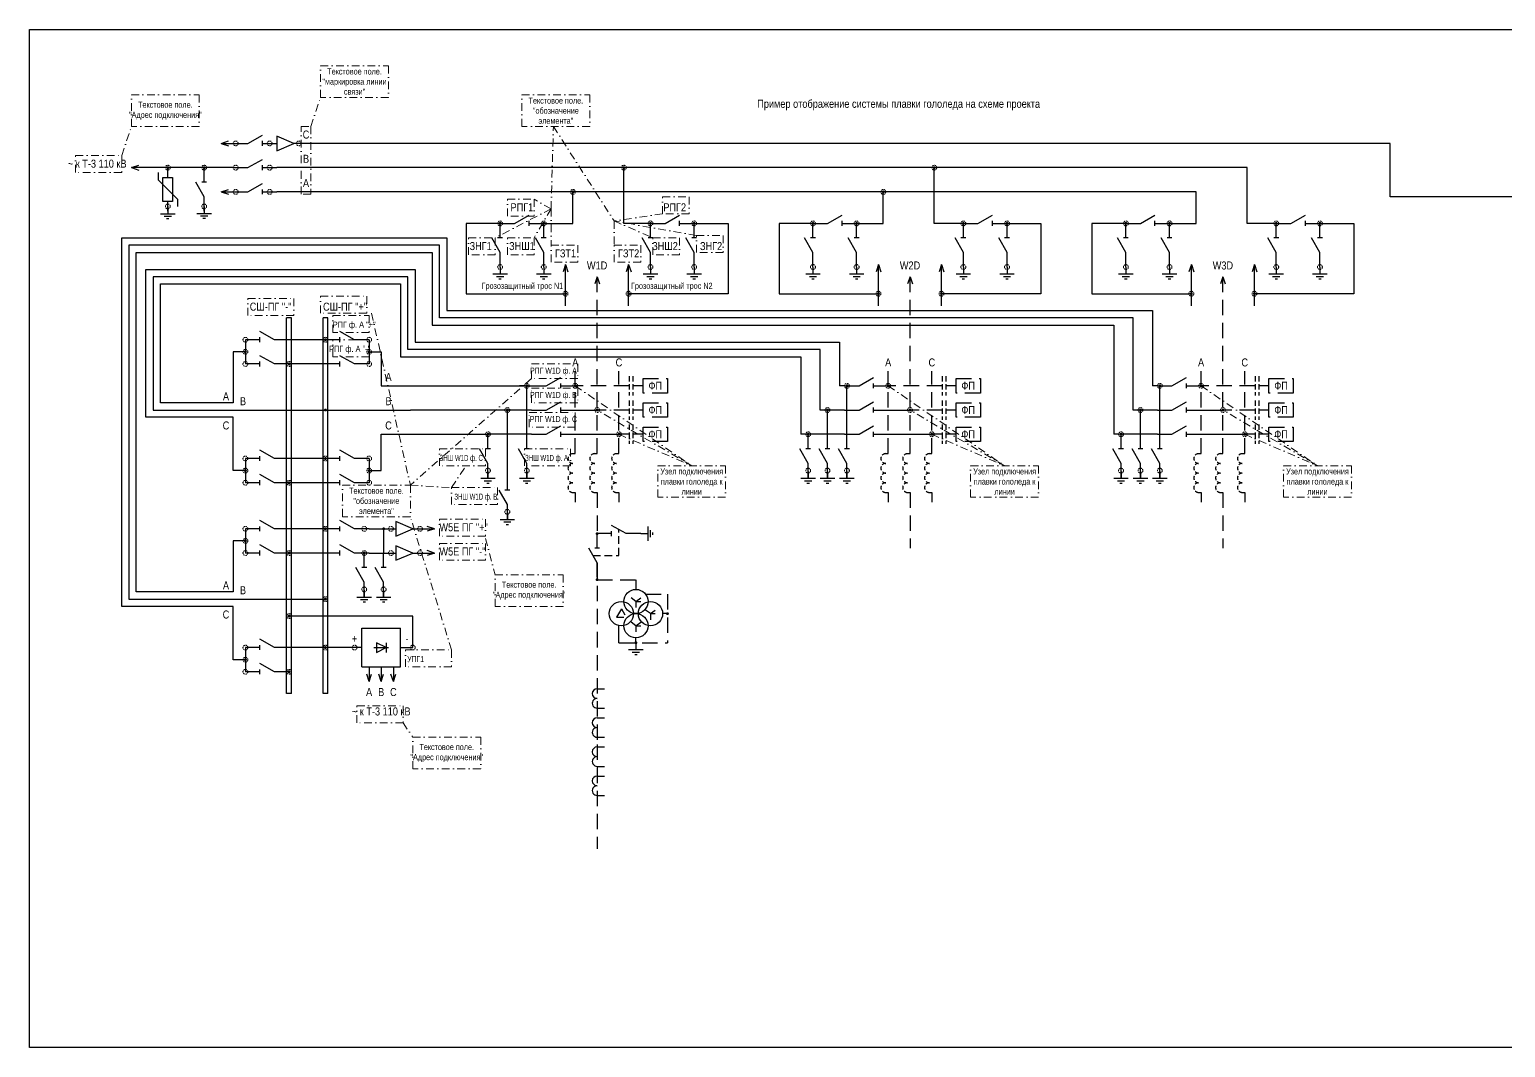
# Model space of a CAD drawing. Header units: millimetres. Extents: x 2565 to 10526, y 3800 to 9503.
# Drawn here: x 4075 to 4684, y 3800 to 4220 of the extents above; entities that cross this region are included whole.
import ezdxf
from ezdxf.enums import TextEntityAlignment as Align

# ---------------------------------------------------------------- set-up
doc = ezdxf.new("R2010")
doc.units = ezdxf.units.MM
doc.linetypes.add('штриховая2', pattern=[9.525, 6.35, -3.175])
doc.linetypes.add('штрихпунктирная2', pattern=[12.7, 6.35, -3.175, 0, -3.175])
for name, color, linetype, lineweight in [('Обводящая', 1, 'штрихпунктирная2', 13), ('Основная', 7, 'Continuous', 30), ('Толстая', 7, 'Continuous', 53), ('Штриховая', 7, 'штриховая2', 20)]:
    doc.layers.add(name, color=color, linetype=linetype, lineweight=lineweight)
doc.layers.add('Схема проекта', color=7, linetype='Continuous')
doc.styles.add('Narrow', font='ARIALN.TTF')
doc.styles.add('Вывод', font='tahoma.ttf', dxfattribs={"height": 2.5})
doc.styles.add('Компонент', font='ARIALN.TTF', dxfattribs={"height": 3.5})

# ---------------------------------------------------------------- blocks, each defined once
blk = doc.blocks.new('*U191')
at = {"color": 0}
blk.add_line((0, 0), (6, 3.43), dxfattribs=at)
blk = doc.blocks.new('*U35')
at = {"color": 0}
blk.add_line((0, -1), (0, 1), dxfattribs=at)
blk = doc.blocks.new('*U256')
at = {"color": 0}
for p, q in [((0, 3), (0, 9)), ((0, -9), (0, -3))]:
    blk.add_line(p, q, dxfattribs=at)
at = {"color": 0, "ltscale": 0.25, "rotation": 89.99999999999999}
for name, p in [('*U191', (0, -3)), ('*U35', (0, 3))]:
    blk.add_blockref(name, p, dxfattribs=at)
at = {"layer": 'Основная'}
for tag, height, style, p in [('В1', 2.5, 'Вывод', (2, 7)), ('ОУ', 3.5, 'Компонент', (-12, 0)), ('В2', 2.5, 'Вывод', (2, -7))]:
    blk.add_attdef(tag, text='', height=height, dxfattribs=dict(at, style=style)).set_placement(p, align=Align.MIDDLE_CENTER)
blk = doc.blocks.new('*U94')
at = {"color": 0}
for p, q in [((-9, 0), (-3, 0)), ((3, 0), (9, 0))]:
    blk.add_line(p, q, dxfattribs=at)
at = {"color": 0, "ltscale": 0.25}
for name, p in [('*U191', (-3, 0)), ('*U35', (3, 0))]:
    blk.add_blockref(name, p, dxfattribs=at)
at = {"layer": 'Основная'}
for tag, height, style, p in [('ОУ', 3.5, 'Компонент', (0, 12)), ('В2', 2.5, 'Вывод', (-7, -2)), ('В1', 2.5, 'Вывод', (7, -2))]:
    blk.add_attdef(tag, text='', height=height, dxfattribs=dict(at, style=style)).set_placement(p, align=Align.MIDDLE_CENTER)
blk = doc.blocks.new('*U26')
at = {"color": 0}
for p, q in [((3, 0), (-3, 0)), ((0, 3), (0, 0)), ((1.5, -1), (-1.5, -1)), ((0.5, -2), (-0.5, -2))]:
    blk.add_line(p, q, dxfattribs=at)
blk = doc.blocks.new('*U258')
at = {"color": 0}
for p, q in [((0, 0), (0, 155)), ((2, 155), (0, 155)), ((2, 0), (2, 155)), ((2, 0), (0, 0))]:
    blk.add_line(p, q, dxfattribs=at)
at = {"layer": 'Основная', "style": 'Компонент'}
blk.add_attdef('ОШ', text='', height=3.5, dxfattribs=at).set_placement((-4, 6), align=Align.MIDDLE_CENTER)
blk = doc.blocks.new('*U41')
at = {"color": 0}
for p, q in [((-3, 0), (-9, 0)), ((9, 0), (3, 0))]:
    blk.add_line(p, q, dxfattribs=at)
at = {"color": 0, "ltscale": 0.25, "xscale": -1}
for name, p in [('*U191', (3, 0)), ('*U35', (-3, 0))]:
    blk.add_blockref(name, p, dxfattribs=at)
at = {"layer": 'Основная'}
for tag, height, style, p in [('ОУ', 3.5, 'Компонент', (0, 12)), ('В1', 2.5, 'Вывод', (-7, -2)), ('В2', 2.5, 'Вывод', (7, -2))]:
    blk.add_attdef(tag, text='', height=height, dxfattribs=dict(at, style=style)).set_placement(p, align=Align.MIDDLE_CENTER)
blk = doc.blocks.new('*U259')
at = {"ltscale": 0.35}
for p, q in [((-2, 2), (-2, -2)), ((2, 0), (-2, 2)), ((-2, -2), (2, 0)), ((2, 2), (2, -2))]:
    blk.add_line(p, q, dxfattribs=at)
at = {"layer": 'Основная', "color": 0}
blk.add_line((-3, 0), (3, 0), dxfattribs=at)
at = {"layer": 'Основная'}
for tag, height, style, p in [('ОУ', 3.5, 'Компонент', (0, 8)), ('В2', 2.5, 'Вывод', (-6, -2)), ('В1', 2.5, 'Вывод', (6, -2))]:
    blk.add_attdef(tag, text='', height=height, dxfattribs=dict(at, style=style)).set_placement(p, align=Align.MIDDLE_CENTER)
blk = doc.blocks.new('*U260')
at = {"color": 0}
for p, q in [((0, 0), (16, 0)), ((0, -16), (0, 0)), ((16, -16), (16, 0)), ((0, -16), (16, -16))]:
    blk.add_line(p, q, dxfattribs=at)
at = {"layer": 'Основная', "style": 'Компонент'}
blk.add_attdef('ОУ', text='', height=3.5, dxfattribs=at).set_placement((15, -3), align=Align.MIDDLE_CENTER)
blk = doc.blocks.new('*U269')
at = {"color": 0}
for p, q in [((-3, 0), (3, 0)), ((0, 3), (0, 0)), ((-1.5, -1), (1.5, -1)), ((-0.5, -2), (0.5, -2))]:
    blk.add_line(p, q, dxfattribs=at)
blk = doc.blocks.new('*U33')
at = {"color": 0}
for p, q in [((0, 3), (0, 9)), ((0, -9), (0, -3))]:
    blk.add_line(p, q, dxfattribs=at)
at = {"color": 0, "ltscale": 0.25, "rotation": 89.99999999999999}
for name, p in [('*U191', (0, -3)), ('*U35', (0, 3))]:
    blk.add_blockref(name, p, dxfattribs=at)
at = {"layer": 'Основная'}
for tag, height, style, p in [('В1', 2.5, 'Вывод', (2, 7)), ('ОУ', 3.5, 'Компонент', (-12, 0)), ('В2', 2.5, 'Вывод', (2, -7))]:
    blk.add_attdef(tag, text='', height=height, dxfattribs=dict(at, style=style)).set_placement(p, align=Align.MIDDLE_CENTER)
blk = doc.blocks.new('*U25')
at = {"color": 0}
for p, q in [((-3, 0), (0, 0)), ((0, -3), (0, 3)), ((1, -1.5), (1, 1.5)), ((2, -0.5), (2, 0.5))]:
    blk.add_line(p, q, dxfattribs=at)
blk = doc.blocks.new('*U19')
at = {"color": 0, "ltscale": 0.35}
for q in [(-2, 1.5), (2, 1.5), (2, 0), (0, -2.5)]:
    blk.add_line((0, 0), q, dxfattribs=at)
blk.add_circle((0, 0), 5, dxfattribs=at)
at = {"ltscale": 0.35, "style": 'Компонент'}
blk.add_attdef('ОУ', text='', height=3.5, dxfattribs=at).set_placement((0, 8), align=Align.MIDDLE_CENTER)
blk = doc.blocks.new('*U20')
at = {"color": 0, "ltscale": 0.35}
for p, q in [((0, 2), (-2, -1.5)), ((0, 2), (1.5, -0.5)), ((-2, -1.5), (1, -1.5))]:
    blk.add_line(p, q, dxfattribs=at)
blk.add_circle((0, 0), 5, dxfattribs=at)
at = {"ltscale": 0.35, "style": 'Компонент'}
blk.add_attdef('ОУ', text='', height=3.5, dxfattribs=at).set_placement((-3, 10), align=Align.MIDDLE_CENTER)
blk = doc.blocks.new('*U21')
at = {"color": 0, "ltscale": 0.35}
for q in [(-2, 1.5), (2, 1.5), (2, 0), (0, -2.5)]:
    blk.add_line((0, 0), q, dxfattribs=at)
blk.add_circle((0, 0), 5, dxfattribs=at)
at = {"ltscale": 0.35, "style": 'Компонент'}
blk.add_attdef('ОУ', text='', height=3.5, dxfattribs=at).set_placement((-9, 8), align=Align.MIDDLE_CENTER)

msp = doc.modelspace()

# ---------------------------------------------------------------- linework, layer by layer
at = {"color": 0, "ltscale": 0.25}
for p, q in [((4309, 3948), (4312, 3948)), ((4309, 3940), (4312, 3940)), ((4309, 3936), (4312, 3936)), ((4309, 3928), (4312, 3928)), ((4309, 3924), (4312, 3924)), ((4309, 3916), (4312, 3916)), ((4309, 3912), (4312, 3912)), ((4309, 3904), (4312, 3904))]:
    msp.add_line(p, q, dxfattribs=at)
for centre, major_axis, start_param, end_param in [((4309, 3942), (-2, 0), 4.712389, 7.853982), ((4309, 3946), (0, -2), 3.141593, 6.283185), ((4309, 3930), (-2, 0), 4.712389, 7.853982), ((4309, 3934), (0, -2), 3.141593, 6.283185), ((4309, 3918), (-2, 0), 4.712389, 7.853982), ((4309, 3922), (0, -2), 3.141593, 6.283185), ((4309, 3906), (-2, 0), 4.712389, 7.853982), ((4309, 3910), (0, -2), 3.141593, 6.283185)]:
    msp.add_ellipse(centre, major_axis=major_axis, ratio=1, start_param=start_param, end_param=end_param, dxfattribs=at)
at = {"layer": 'Обводящая', "ltscale": 0.5}
for points in [[(4195, 4205), (4223, 4205), (4223, 4192), (4195, 4192), (4195, 4205)], [(4117, 4193), (4145, 4193), (4145, 4180), (4117, 4180), (4117, 4193)], [(4278, 4193), (4306, 4193), (4306, 4180), (4278, 4180), (4278, 4193)], [(4191, 4180), (4195, 4192), (4195, 4192)], [(4113, 4168), (4117, 4180), (4117, 4180)], [(4187, 4180), (4191, 4180), (4191, 4152), (4187, 4152), (4187, 4180)], [(4290, 4146), (4291, 4180), (4316, 4141)], [(4094, 4168), (4113, 4168), (4113, 4161), (4094, 4161), (4094, 4168)], [(4272, 4150), (4283, 4150), (4283, 4143), (4272, 4143), (4272, 4150)], [(4290, 4146), (4283, 4150)], [(4336, 4151), (4347, 4151), (4347, 4144), (4336, 4144), (4336, 4151)], [(4290, 4146), (4267, 4134)], [(4290, 4146), (4283, 4134)], [(4290, 4146), (4290, 4131)], [(4336, 4144), (4316, 4141)], [(4316, 4141), (4316, 4131)], [(4316, 4141), (4332, 4134)], [(4350, 4135), (4316, 4141)], [(4256, 4134), (4267, 4134), (4267, 4127), (4256, 4127), (4256, 4134)], [(4272, 4134), (4283, 4134), (4283, 4127), (4272, 4127), (4272, 4134)], [(4332, 4134), (4343, 4134), (4343, 4127), (4332, 4127), (4332, 4134)], [(4350, 4135), (4361, 4135), (4361, 4128), (4350, 4128), (4350, 4135)], [(4290, 4131), (4301, 4131), (4301, 4124), (4290, 4124), (4290, 4131)], [(4316, 4131), (4327, 4131), (4327, 4124), (4316, 4124), (4316, 4131)], [(4165, 4109), (4184, 4109), (4184, 4102), (4165, 4102), (4165, 4109)], [(4195, 4110), (4214, 4110), (4214, 4103), (4195, 4103), (4195, 4110)], [(4200, 4102), (4215, 4102), (4215, 4095), (4200, 4095), (4200, 4102)], [(4216, 4103), (4232, 4032), (4249, 4031), (4255, 4040)], [(4200, 4092), (4215, 4092), (4215, 4085), (4200, 4085), (4200, 4092)], [(4282, 4082), (4301, 4082), (4301, 4076), (4282, 4076), (4282, 4082)], [(4282, 4076), (4232, 4032), (4232, 4032)], [(4282, 4072), (4301, 4072), (4301, 4066), (4282, 4066), (4282, 4072)], [(4300, 4073), (4348, 4040)], [(4429, 4073), (4477, 4040)], [(4558, 4073), (4606, 4040)], [(4281, 4062), (4300, 4062), (4300, 4056), (4281, 4056), (4281, 4062)], [(4318, 4053), (4348, 4040), (4309, 4063)], [(4447, 4053), (4477, 4040), (4438, 4063)], [(4576, 4053), (4606, 4040), (4567, 4063)], [(4244, 4047), (4263, 4047), (4263, 4040), (4244, 4040), (4244, 4047)], [(4279, 4047), (4298, 4047), (4298, 4040), (4279, 4040), (4279, 4047)], [(4334, 4040), (4362, 4040), (4362, 4027), (4334, 4027), (4334, 4040)], [(4463, 4040), (4491, 4040), (4491, 4027), (4463, 4027), (4463, 4040)], [(4592, 4040), (4620, 4040), (4620, 4027), (4592, 4027), (4592, 4040)], [(4204, 4032), (4232, 4032), (4232, 4019), (4204, 4019), (4204, 4032)], [(4249, 4031), (4268, 4031), (4268, 4024), (4249, 4024), (4249, 4031)], [(4249, 3964), (4232, 4019), (4232, 4019)], [(4244, 4018), (4263, 4018), (4263, 4011), (4244, 4011), (4244, 4018)], [(4244, 4008), (4263, 4008), (4263, 4001), (4244, 4001), (4244, 4008)], [(4263, 4010), (4267, 3995), (4267, 3995)], [(4267, 3995), (4295, 3995), (4295, 3982), (4267, 3982), (4267, 3995)], [(4230, 3964), (4249, 3964), (4249, 3957), (4230, 3957), (4230, 3964)], [(4210, 3941), (4229, 3941), (4229, 3934), (4210, 3934), (4210, 3941)], [(4229, 3934), (4233, 3928), (4233, 3928)], [(4233, 3928), (4261, 3928), (4261, 3915), (4233, 3915), (4233, 3928)]]:
    msp.add_lwpolyline(points, dxfattribs=at)
at = {"layer": 'Основная', "color": 0}
for p, q in [((4132, 4159), (4132, 4163)), ((4132, 4145), (4132, 4149))]:
    msp.add_line(p, q, dxfattribs=at)
at = {"layer": 'Основная', "ltscale": 0.35}
msp.add_line((4128, 4161), (4128, 4158), dxfattribs=at)
at = {"layer": 'Основная', "color": 0, "ltscale": 0.35}
for q in [(4128, 4158), (4136, 4147)]:
    msp.add_line((4136, 4150), q, dxfattribs=at)
at = {"layer": 'Основная', "color": 4}
msp.add_lwpolyline([(4075, 4220), (5377, 4220), (5377, 3800), (4075, 3800), (4075, 4220)], dxfattribs=at)
at = {"layer": 'Основная'}
for points in [[(4184, 4173), (4177, 4176), (4177, 4170), (4184, 4173)], [(4154, 4173), (4157, 4174)], [(4154, 4173), (4157, 4172)], [(4154, 4173), (4159, 4173)], [(4693, 4151), (4636, 4151), (4636, 4173), (4184, 4173)], [(4117, 4163), (4120, 4164)], [(4159, 4163), (4117, 4163)], [(4117, 4163), (4120, 4162)], [(4577, 4163), (4177, 4163)], [(4331, 4140), (4320, 4140), (4320, 4163)], [(4460, 4140), (4448, 4140), (4448, 4163)], [(4589, 4140), (4577, 4140), (4577, 4163)], [(4154, 4153), (4157, 4154)], [(4154, 4153), (4157, 4152)], [(4154, 4153), (4159, 4153)], [(4556, 4153), (4177, 4153)], [(4287, 4140), (4299, 4140), (4299, 4153)], [(4416, 4140), (4427, 4140), (4427, 4153)], [(4545, 4140), (4556, 4140), (4556, 4153)], [(4269, 4140), (4255, 4140), (4255, 4111), (4296, 4111)], [(4349, 4140), (4363, 4140), (4363, 4111), (4322, 4111)], [(4398, 4140), (4384, 4140), (4384, 4111), (4425, 4111)], [(4478, 4140), (4492, 4140), (4492, 4111), (4451, 4111)], [(4527, 4140), (4513, 4140), (4513, 4111), (4554, 4111)], [(4607, 4140), (4621, 4140), (4621, 4111), (4580, 4111)], [(4164, 3960), (4159, 3960), (4159, 3982), (4154, 3982), (4113, 3982), (4113, 4134), (4247, 4134), (4247, 4104), (4538, 4104), (4538, 4073)], [(4540, 4063), (4530, 4063), (4530, 4101), (4244, 4101), (4244, 4131), (4116, 4131), (4116, 3985), (4147, 3985)], [(4164, 4009), (4159, 4009), (4159, 3988), (4154, 3988), (4119, 3988), (4119, 4128), (4241, 4128), (4241, 4098), (4522, 4098), (4522, 4053)], [(4164, 4038), (4159, 4038), (4159, 4060), (4123, 4060), (4123, 4121), (4234, 4121), (4234, 4091), (4409, 4091), (4409, 4073)], [(4296, 4123), (4295, 4120)], [(4296, 4123), (4297, 4120)], [(4322, 4123), (4321, 4120)], [(4322, 4123), (4323, 4120)], [(4425, 4123), (4424, 4120)], [(4425, 4123), (4426, 4120)], [(4451, 4123), (4450, 4120)], [(4451, 4123), (4452, 4120)], [(4554, 4123), (4553, 4120)], [(4554, 4123), (4555, 4120)], [(4580, 4123), (4579, 4120)], [(4580, 4123), (4581, 4120)], [(4411, 4063), (4401, 4063), (4401, 4088), (4231, 4088), (4231, 4118), (4126, 4118), (4126, 4063), (4147, 4063)], [(4164, 4087), (4159, 4087), (4159, 4066), (4129, 4066), (4129, 4115), (4228, 4115), (4228, 4085), (4393, 4085), (4393, 4053)], [(4164, 4092), (4164, 4082)], [(4197, 4092), (4182, 4092)], [(4215, 4092), (4215, 4082)], [(4215, 4087), (4220, 4087), (4220, 4073), (4282, 4073)], [(4197, 4082), (4182, 4082)], [(4279, 4073), (4277, 4073)], [(4280, 4053), (4280, 4073)], [(4411, 4073), (4409, 4073)], [(4412, 4053), (4412, 4073)], [(4540, 4073), (4538, 4073)], [(4541, 4053), (4541, 4073)], [(4147, 4063), (4197, 4063)], [(4197, 4063), (4232, 4063)], [(4282, 4063), (4232, 4063)], [(4272, 4036), (4272, 4063)], [(4300, 4063), (4309, 4063)], [(4404, 4053), (4404, 4063)], [(4429, 4063), (4438, 4063)], [(4533, 4053), (4533, 4063)], [(4558, 4063), (4567, 4063)], [(4215, 4038), (4220, 4038), (4220, 4053), (4264, 4053)], [(4282, 4053), (4264, 4053)], [(4300, 4053), (4318, 4053)], [(4411, 4053), (4393, 4053)], [(4429, 4053), (4447, 4053)], [(4540, 4053), (4522, 4053)], [(4558, 4053), (4576, 4053)], [(4164, 4043), (4164, 4033)], [(4197, 4043), (4182, 4043)], [(4215, 4043), (4215, 4033)], [(4197, 4033), (4182, 4033)], [(4233, 4014), (4226, 4017), (4226, 4011), (4233, 4014)], [(4164, 4014), (4164, 4004)], [(4197, 4014), (4182, 4014)], [(4215, 4014), (4226, 4014)], [(4221, 4014), (4221, 4004)], [(4233, 4014), (4242, 4014)], [(4242, 4014), (4239, 4015)], [(4242, 4014), (4239, 4013)], [(4197, 4004), (4182, 4004)], [(4215, 4004), (4226, 4004)], [(4233, 4004), (4226, 4007), (4226, 4001), (4233, 4004)], [(4233, 4004), (4242, 4004)], [(4242, 4004), (4239, 4005)], [(4242, 4004), (4239, 4003)], [(4147, 3985), (4197, 3985)], [(4233, 3965), (4233, 3978), (4182, 3978)], [(4164, 3965), (4164, 3955)], [(4197, 3965), (4182, 3965)], [(4212, 3965), (4197, 3965)], [(4228, 3965), (4233, 3965)], [(4215, 3957), (4215, 3951)], [(4220, 3957), (4220, 3951)], [(4225, 3957), (4225, 3951)], [(4215, 3951), (4214, 3954)], [(4215, 3951), (4216, 3954)], [(4220, 3951), (4219, 3954)], [(4220, 3951), (4221, 3954)], [(4225, 3951), (4224, 3954)], [(4225, 3951), (4226, 3954)]]:
    msp.add_lwpolyline(points, dxfattribs=at)
at = {"layer": 'Основная', "ltscale": 0.25, "const_width": 0.6}
for points in [[(4131.7, 4163, 1), (4132.3, 4163, 1)], [(4146.7, 4163, 1), (4147.3, 4163, 1)], [(4319.7, 4163, 1), (4320.3, 4163, 1)], [(4447.7, 4163, 1), (4448.3, 4163, 1)], [(4298.7, 4153, 1), (4299.3, 4153, 1)], [(4426.7, 4153, 1), (4427.3, 4153, 1)], [(4268.7, 4140, 1), (4269.3, 4140, 1)], [(4286.7, 4140, 1), (4287.3, 4140, 1)], [(4330.7, 4140, 1), (4331.3, 4140, 1)], [(4348.7, 4140, 1), (4349.3, 4140, 1)], [(4397.7, 4140, 1), (4398.3, 4140, 1)], [(4415.7, 4140, 1), (4416.3, 4140, 1)], [(4459.7, 4140, 1), (4460.3, 4140, 1)], [(4477.7, 4140, 1), (4478.3, 4140, 1)], [(4526.7, 4140, 1), (4527.3, 4140, 1)], [(4544.7, 4140, 1), (4545.3, 4140, 1)], [(4588.7, 4140, 1), (4589.3, 4140, 1)], [(4606.7, 4140, 1), (4607.3, 4140, 1)], [(4295.7, 4111, 1), (4296.3, 4111, 1)], [(4321.7, 4111, 1), (4322.3, 4111, 1)], [(4424.7, 4111, 1), (4425.3, 4111, 1)], [(4450.7, 4111, 1), (4451.3, 4111, 1)], [(4553.7, 4111, 1), (4554.3, 4111, 1)], [(4579.7, 4111, 1), (4580.3, 4111, 1)], [(4196.7, 4092, 1), (4197.3, 4092, 1)], [(4163.7, 4087, 1), (4164.3, 4087, 1)], [(4214.7, 4087, 1), (4215.3, 4087, 1)], [(4181.7, 4082, 1), (4182.3, 4082, 1)], [(4279.7, 4073, 1), (4280.3, 4073, 1)], [(4411.7, 4073, 1), (4412.3, 4073, 1)], [(4540.7, 4073, 1), (4541.3, 4073, 1)], [(4196.7, 4063, 1), (4197.3, 4063, 1)], [(4271.7, 4063, 1), (4272.3, 4063, 1)], [(4403.7, 4063, 1), (4404.3, 4063, 1)], [(4532.7, 4063, 1), (4533.3, 4063, 1)], [(4263.7, 4053, 1), (4264.3, 4053, 1)], [(4395.7, 4053, 1), (4396.3, 4053, 1)], [(4524.7, 4053, 1), (4525.3, 4053, 1)], [(4196.7, 4043, 1), (4197.3, 4043, 1)], [(4163.7, 4038, 1), (4164.3, 4038, 1)], [(4214.7, 4038, 1), (4215.3, 4038, 1)], [(4181.7, 4033, 1), (4182.3, 4033, 1)], [(4196.7, 4014, 1), (4197.3, 4014, 1)], [(4220.7, 4014, 1), (4221.3, 4014, 1)], [(4163.7, 4009, 1), (4164.3, 4009, 1)], [(4181.7, 4004, 1), (4182.3, 4004, 1)], [(4212.7, 4004, 1), (4213.3, 4004, 1)], [(4196.7, 3985, 1), (4197.3, 3985, 1)], [(4181.7, 3978, 1), (4182.3, 3978, 1)], [(4196.7, 3965, 1), (4197.3, 3965, 1)], [(4163.7, 3960, 1), (4164.3, 3960, 1)], [(4181.7, 3955, 1), (4182.3, 3955, 1)]]:
    msp.add_lwpolyline(points, format="xyb", close=True, dxfattribs=at)
at = {"layer": 'Основная', "color": 0, "ltscale": 0.35}
msp.add_lwpolyline([(4130, 4149), (4130, 4159), (4134, 4159), (4134, 4149)], close=True, dxfattribs=at)
at = {"layer": 'Основная', "ltscale": 0.6}
for points in [[(4296, 4106), (4296, 4123)], [(4322, 4106), (4322, 4123)], [(4425, 4106), (4425, 4123)], [(4451, 4106), (4451, 4123)], [(4554, 4106), (4554, 4123)], [(4580, 4106), (4580, 4123)]]:
    msp.add_lwpolyline(points, dxfattribs=at)
at = {"layer": 'Схема проекта', "linetype": 'штриховая2', "ltscale": 0.35}
for p, q in [((4322.25, 4077), (4322.25, 4069)), ((4323.75, 4077), (4323.75, 4069)), ((4451.25, 4077), (4451.25, 4069)), ((4452.75, 4077), (4452.75, 4069)), ((4580.25, 4077), (4580.25, 4069)), ((4581.75, 4077), (4581.75, 4069)), ((4322.25, 4067), (4322.25, 4059)), ((4323.75, 4067), (4323.75, 4059)), ((4451.25, 4067), (4451.25, 4059)), ((4452.75, 4067), (4452.75, 4059)), ((4580.25, 4067), (4580.25, 4059)), ((4581.75, 4067), (4581.75, 4059)), ((4322.25, 4057), (4322.25, 4049)), ((4323.75, 4057), (4323.75, 4049)), ((4451.25, 4057), (4451.25, 4049)), ((4452.75, 4057), (4452.75, 4049)), ((4580.25, 4057), (4580.25, 4049)), ((4581.75, 4057), (4581.75, 4049))]:
    msp.add_line(p, q, dxfattribs=at)
at = {"layer": 'Схема проекта', "linetype": 'штриховая2', "ltscale": 0.25}
for p, q in [((4299, 4045), (4300, 4045)), ((4308, 4045), (4309, 4045)), ((4317, 4045), (4318, 4045)), ((4428, 4045), (4429, 4045)), ((4437, 4045), (4438, 4045)), ((4446, 4045), (4447, 4045)), ((4557, 4045), (4558, 4045)), ((4566, 4045), (4567, 4045)), ((4575, 4045), (4576, 4045)), ((4299, 4029), (4300, 4029)), ((4308, 4029), (4309, 4029)), ((4317, 4029), (4318, 4029)), ((4428, 4029), (4429, 4029)), ((4437, 4029), (4438, 4029)), ((4446, 4029), (4447, 4029)), ((4557, 4029), (4558, 4029)), ((4566, 4029), (4567, 4029)), ((4575, 4029), (4576, 4029))]:
    msp.add_line(p, q, dxfattribs=at)
at = {"layer": 'Схема проекта', "linetype": 'штриховая2'}
for points in [[(4309, 4118), (4308, 4115)], [(4309, 4045), (4309, 4118)], [(4309, 4118), (4310, 4115)], [(4438, 4118), (4437, 4115)], [(4438, 4045), (4438, 4118)], [(4438, 4118), (4439, 4115)], [(4567, 4118), (4566, 4115)], [(4567, 4045), (4567, 4118)], [(4567, 4118), (4568, 4115)], [(4300, 4045), (4300, 4079)], [(4318, 4045), (4318, 4079)], [(4429, 4045), (4429, 4079)], [(4447, 4045), (4447, 4079)], [(4558, 4045), (4558, 4079)], [(4576, 4045), (4576, 4079)], [(4322.25, 4073), (4300, 4073)], [(4328, 4073), (4323.75, 4073)], [(4451.25, 4073), (4429, 4073)], [(4457, 4073), (4452.75, 4073)], [(4580.25, 4073), (4558, 4073)], [(4586, 4073), (4581.75, 4073)], [(4322.25, 4063), (4309, 4063)], [(4328, 4063), (4323.75, 4063)], [(4451.25, 4063), (4438, 4063)], [(4457, 4063), (4452.75, 4063)], [(4580.25, 4063), (4567, 4063)], [(4586, 4063), (4581.75, 4063)], [(4322.25, 4053), (4318, 4053)], [(4328, 4053), (4323.75, 4053)], [(4451.25, 4053), (4447, 4053)], [(4457, 4053), (4452.75, 4053)], [(4580.25, 4053), (4576, 4053)], [(4586, 4053), (4581.75, 4053)], [(4300, 4029), (4300, 4025)], [(4309, 4029), (4309, 4012)], [(4318, 4029), (4318, 4025)], [(4429, 4029), (4429, 4025)], [(4438, 4029), (4438, 4006)], [(4447, 4029), (4447, 4025)], [(4558, 4029), (4558, 4025)], [(4567, 4029), (4567, 4006)], [(4576, 4029), (4576, 4025)], [(4309, 4000), (4309, 3925)], [(4309, 3993), (4325, 3993), (4325, 3989)], [(4329, 3987), (4338, 3987)], [(4338, 3987), (4338, 3967)], [(4338, 3979), (4336, 3979)], [(4325, 3967), (4325, 3969)], [(4318, 3967), (4338, 3967)], [(4309, 3925), (4309, 3882)]]:
    msp.add_lwpolyline(points, dxfattribs=at)
at = {"layer": 'Схема проекта', "linetype": 'штриховая2', "ltscale": 0.25, "const_width": 0.6}
for points in [[(4299.7, 4073, 1), (4300.3, 4073, 1)], [(4428.7, 4073, 1), (4429.3, 4073, 1)], [(4557.7, 4073, 1), (4558.3, 4073, 1)], [(4308.7, 4063, 1), (4309.3, 4063, 1)], [(4437.7, 4063, 1), (4438.3, 4063, 1)], [(4566.7, 4063, 1), (4567.3, 4063, 1)], [(4317.7, 4053, 1), (4318.3, 4053, 1)], [(4446.7, 4053, 1), (4447.3, 4053, 1)], [(4575.7, 4053, 1), (4576.3, 4053, 1)], [(4308.7, 4012, 1), (4309.3, 4012, 1)], [(4308.7, 3993, 1), (4309.3, 3993, 1)], [(4337.7, 3979, 1), (4338.3, 3979, 1)], [(4324.7, 3967, 1), (4325.3, 3967, 1)]]:
    msp.add_lwpolyline(points, format="xyb", close=True, dxfattribs=at)
at = {"layer": 'Схема проекта', "linetype": 'штриховая2'}
for points in [[(4328, 4076), (4338, 4076), (4338, 4070), (4328, 4070)], [(4457, 4076), (4467, 4076), (4467, 4070), (4457, 4070)], [(4586, 4076), (4596, 4076), (4596, 4070), (4586, 4070)], [(4328, 4066), (4338, 4066), (4338, 4060), (4328, 4060)], [(4457, 4066), (4467, 4066), (4467, 4060), (4457, 4060)], [(4586, 4066), (4596, 4066), (4596, 4060), (4586, 4060)], [(4328, 4056), (4338, 4056), (4338, 4050), (4328, 4050)], [(4457, 4056), (4467, 4056), (4467, 4050), (4457, 4050)], [(4586, 4056), (4596, 4056), (4596, 4050), (4586, 4050)]]:
    msp.add_lwpolyline(points, close=True, dxfattribs=at)
at = {"layer": 'Схема проекта', "linetype": 'штриховая2', "ltscale": 0.5}
msp.add_lwpolyline([(4307.29, 4003), (4318, 4003), (4318, 4013.71)], dxfattribs=at)
at = {"layer": 'Схема проекта', "linetype": 'штриховая2', "ltscale": 100}
msp.add_lwpolyline([(4318, 3967), (4318, 3974)], dxfattribs=at)
at = {"layer": 'Схема проекта', "linetype": 'штриховая2', "ltscale": 0.25}
for centre, major_axis, start_param, end_param in [((4299, 4043), (0, -2), 3.141593, 6.283185), ((4299, 4039), (0, -2), 3.141593, 6.283185), ((4308, 4043), (0, -2), 3.141593, 6.283185), ((4308, 4039), (0, -2), 3.141593, 6.283185), ((4317, 4043), (0, -2), 3.141593, 6.283185), ((4317, 4039), (0, -2), 3.141593, 6.283185), ((4428, 4043), (0, -2), 3.141593, 6.283185), ((4428, 4039), (0, -2), 3.141593, 6.283185), ((4437, 4043), (0, -2), 3.141593, 6.283185), ((4437, 4039), (0, -2), 3.141593, 6.283185), ((4446, 4043), (0, -2), 3.141593, 6.283185), ((4446, 4039), (0, -2), 3.141593, 6.283185), ((4557, 4043), (0, -2), 3.141593, 6.283185), ((4557, 4039), (0, -2), 3.141593, 6.283185), ((4566, 4043), (0, -2), 3.141593, 6.283185), ((4566, 4039), (0, -2), 3.141593, 6.283185), ((4575, 4043), (0, -2), 3.141593, 6.283185), ((4575, 4039), (0, -2), 3.141593, 6.283185), ((4299, 4035), (-2, 0), 4.712389, 7.853982), ((4308, 4035), (-2, 0), 4.712389, 7.853982), ((4317, 4035), (-2, 0), 4.712389, 7.853982), ((4428, 4035), (-2, 0), 4.712389, 7.853982), ((4437, 4035), (-2, 0), 4.712389, 7.853982), ((4446, 4035), (-2, 0), 4.712389, 7.853982), ((4557, 4035), (-2, 0), 4.712389, 7.853982), ((4566, 4035), (-2, 0), 4.712389, 7.853982), ((4575, 4035), (-2, 0), 4.712389, 7.853982), ((4299, 4031), (-2, 0), 4.712389, 7.853982), ((4308, 4031), (-2, 0), 4.712389, 7.853982), ((4317, 4031), (-2, 0), 4.712389, 7.853982), ((4428, 4031), (-2, 0), 4.712389, 7.853982), ((4437, 4031), (-2, 0), 4.712389, 7.853982), ((4446, 4031), (-2, 0), 4.712389, 7.853982), ((4557, 4031), (-2, 0), 4.712389, 7.853982), ((4566, 4031), (-2, 0), 4.712389, 7.853982), ((4575, 4031), (-2, 0), 4.712389, 7.853982)]:
    msp.add_ellipse(centre, major_axis=major_axis, ratio=1, start_param=start_param, end_param=end_param, dxfattribs=at)
at = {"layer": 'Штриховая', "ltscale": 0.1}
for centre in [(4160, 4173), (4174, 4173), (4186, 4173), (4132, 4163), (4147, 4163), (4160, 4163), (4174, 4163), (4320, 4163), (4448, 4163), (4160, 4153), (4174, 4153), (4299, 4153), (4427, 4153), (4132, 4147), (4147, 4147), (4269, 4140), (4287, 4140), (4331, 4140), (4349, 4140), (4398, 4140), (4416, 4140), (4460, 4140), (4478, 4140), (4527, 4140), (4545, 4140), (4589, 4140), (4607, 4140), (4269, 4122), (4287, 4122), (4331, 4122), (4349, 4122), (4398, 4122), (4416, 4122), (4460, 4122), (4478, 4122), (4527, 4122), (4545, 4122), (4589, 4122), (4607, 4122), (4296, 4111), (4322, 4111), (4425, 4111), (4451, 4111), (4554, 4111), (4580, 4111), (4164, 4092), (4197, 4092), (4215, 4092), (4164, 4087), (4215, 4087), (4164, 4082), (4182, 4082), (4215, 4082), (4280, 4073), (4300, 4073), (4412, 4073), (4429, 4073), (4541, 4073), (4558, 4073), (4272, 4063), (4309, 4063), (4404, 4063), (4438, 4063), (4533, 4063), (4567, 4063), (4264, 4053), (4318, 4053), (4396, 4053), (4447, 4053), (4525, 4053), (4576, 4053), (4164, 4043), (4197, 4043), (4215, 4043), (4164, 4038), (4215, 4038), (4264, 4038), (4280, 4038), (4396, 4038), (4404, 4038), (4412, 4038), (4525, 4038), (4533, 4038), (4541, 4038), (4164, 4033), (4182, 4033), (4215, 4033), (4272, 4021), (4164, 4014), (4197, 4014), (4213, 4014), (4224, 4014), (4236, 4014), (4164, 4009), (4164, 4004), (4182, 4004), (4213, 4004), (4224, 4004), (4236, 4004), (4197, 3985), (4213, 3989), (4221, 3989), (4182, 3978), (4164, 3965), (4197, 3965), (4209, 3965), (4233, 3965), (4164, 3960), (4164, 3955), (4182, 3955)]:
    msp.add_circle(centre, 1, dxfattribs=at)

# ---------------------------------------------------------------- block references
at = {"layer": 'Основная', "ltscale": 0.25}
for name, p in [('*U94', (4168, 4173)), ('*U256', (4147, 4154)), ('*U94', (4168, 4163)), ('*U94', (4168, 4153)), ('*U269', (4132, 4144)), ('*U26', (4147, 4144)), ('*U256', (4269, 4131)), ('*U94', (4278, 4140)), ('*U256', (4287, 4131)), ('*U256', (4331, 4131)), ('*U94', (4340, 4140)), ('*U256', (4349, 4131)), ('*U256', (4398, 4131)), ('*U94', (4407, 4140)), ('*U256', (4416, 4131)), ('*U256', (4460, 4131)), ('*U94', (4469, 4140)), ('*U256', (4478, 4131)), ('*U256', (4527, 4131)), ('*U94', (4536, 4140)), ('*U256', (4545, 4131)), ('*U256', (4589, 4131)), ('*U94', (4598, 4140)), ('*U256', (4607, 4131)), ('*U26', (4269, 4119)), ('*U26', (4287, 4119)), ('*U26', (4331, 4119)), ('*U26', (4349, 4119)), ('*U26', (4398, 4119)), ('*U26', (4416, 4119)), ('*U26', (4460, 4119)), ('*U26', (4478, 4119)), ('*U26', (4527, 4119)), ('*U26', (4545, 4119)), ('*U26', (4589, 4119)), ('*U26', (4607, 4119)), ('*U41', (4173, 4092)), ('*U258', (4181, 3946)), ('*U258', (4196, 3946)), ('*U41', (4206, 4092)), ('*U41', (4173, 4082)), ('*U41', (4206, 4082)), ('*U94', (4291, 4073)), ('*U94', (4420, 4073)), ('*U94', (4549, 4073)), ('*U94', (4291, 4063)), ('*U94', (4420, 4063)), ('*U94', (4549, 4063)), ('*U256', (4264, 4044)), ('*U256', (4280, 4044)), ('*U94', (4291, 4053)), ('*U256', (4396, 4044)), ('*U256', (4404, 4044)), ('*U256', (4412, 4044)), ('*U94', (4420, 4053)), ('*U256', (4525, 4044)), ('*U256', (4533, 4044)), ('*U256', (4541, 4044)), ('*U94', (4549, 4053)), ('*U41', (4173, 4043)), ('*U41', (4206, 4043)), ('*U41', (4173, 4033)), ('*U41', (4206, 4033)), ('*U26', (4264, 4034.7)), ('*U256', (4272, 4027)), ('*U26', (4280, 4034.7)), ('*U26', (4396, 4034.7)), ('*U26', (4404, 4034.7)), ('*U26', (4412, 4034.7)), ('*U26', (4525, 4034.7)), ('*U26', (4533, 4034.7)), ('*U26', (4541, 4034.7)), ('*U41', (4173, 4014)), ('*U41', (4206, 4014)), ('*U26', (4272, 4017.7)), ('*U41', (4173, 4004)), ('*U41', (4206, 4004)), ('*U256', (4213, 3995)), ('*U256', (4221, 3995)), ('*U26', (4213, 3985.7)), ('*U26', (4221, 3985.7)), ('*U41', (4173, 3965)), ('*U260', (4212, 3973)), ('*U41', (4173, 3955))]:
    msp.add_blockref(name, p, dxfattribs=at)
at = {"layer": 'Основная', "ltscale": 0.35}
msp.add_blockref('*U259', (4220, 3965), dxfattribs=at)
at = {"layer": 'Схема проекта', "linetype": 'штриховая2', "ltscale": 0.25}
for name, p in [('*U33', (4309, 4003)), ('*U41', (4318, 4012)), ('*U25', (4330, 4012)), ('*U26', (4325, 3964))]:
    msp.add_blockref(name, p, dxfattribs=at)
at = {"layer": 'Схема проекта', "linetype": 'штриховая2', "ltscale": 0.35}
for name, p in [('*U21', (4325, 3984)), ('*U20', (4319, 3979)), ('*U19', (4331, 3979)), ('*U19', (4325, 3974))]:
    msp.add_blockref(name, p, dxfattribs=at)

# ---------------------------------------------------------------- texts
at = {"layer": 'Основная', "style": 'Narrow'}
for s, p in [('C', (4189, 4175)), ('B', (4189, 4165)), ('A', (4189, 4155)), ('РПГ1', (4278, 4145)), ('РПГ2', (4341, 4145)), ('ЗНГ1', (4261, 4129)), ('ЗНШ1', (4278, 4129)), ('ЗНШ2', (4337, 4129)), ('ЗНГ2', (4356, 4129)), ('ГЗТ1', (4296, 4126)), ('ГЗТ2', (4322, 4126)), ('A', (4223, 4075)), ('A', (4156, 4067)), ('B', (4163, 4065)), ('B', (4223, 4065)), ('C', (4156, 4055)), ('C', (4223, 4055)), ('A', (4156, 3989)), ('B', (4163, 3987)), ('C', (4156, 3977)), ('+', (4209, 3967)), ('-', (4230.63, 3967)), ('A', (4215, 3945)), ('B', (4220, 3945)), ('C', (4225, 3945)), ('~ к T-3 110 кВ', (4220, 3937))]:
    msp.add_text(s, height=3.3, dxfattribs=at).set_placement(p, align=Align.CENTER)
for s, height, p in [('~ к T-3 110 кВ', 3.3, (4115, 4163)), ('Грозозащитный трос N1', 2.5, (4295, 4113)), ('СШ-ПГ "-"', 3.3, (4183, 4104))]:
    msp.add_text(s, height=height, dxfattribs=at).set_placement(p, align=Align.RIGHT)
for s, height, p in [('Грозозащитный трос N2', 2.5, (4323, 4113)), ('СШ-ПГ "+"', 3.3, (4196, 4104)), ('W5E ПГ "+"', 3.3, (4244, 4013)), ('W5E ПГ "-"', 3.3, (4244, 4003))]:
    msp.add_text(s, height=height, dxfattribs=at).set_placement(p)
at = {"layer": 'Основная', "style": 'Narrow', "width": 0.85}
msp.add_text('РПГ ф. А "+"', height=2.5, dxfattribs=at).set_placement((4200, 4097))
at = {"layer": 'Основная', "style": 'Narrow'}
for s, width, p in [('РПГ ф. А "-"', 0.85, (4207, 4087)), ('РПГ W1D ф. А', 0.8, (4291, 4078)), ('РПГ W1D ф. B', 0.8, (4291, 4068)), ('РПГ W1D ф. C', 0.8, (4291, 4058)), ('ЗНШ W1D ф. C', 0.7, (4253, 4042)), ('ЗНШ W1D ф. A', 0.7, (4288.16, 4042)), ('ЗНШ W1D ф. B', 0.7, (4259, 4026)), ('УПГ1', 0.8, (4234.2, 3959))]:
    msp.add_text(s, height=2.5, dxfattribs=dict(at, width=width)).set_placement(p, align=Align.CENTER)
at = {"layer": 'Схема проекта', "linetype": 'штриховая2', "style": 'Narrow'}
for s, p in [('W1D', (4309, 4121)), ('W2D', (4438, 4121)), ('W3D', (4567, 4121)), ('A', (4300, 4081)), ('C', (4318, 4081)), ('A', (4429, 4081)), ('C', (4447, 4081)), ('A', (4558, 4081)), ('C', (4576, 4081))]:
    msp.add_text(s, height=3.3, dxfattribs=at).set_placement(p, align=Align.CENTER)
at = {"layer": 'Схема проекта', "linetype": 'штриховая2', "char_height": 3.3, "width": 10, "attachment_point": 5, "style": 'Narrow'}
for insert in [(4333, 4073), (4462, 4073), (4591, 4073), (4333, 4063), (4462, 4063), (4591, 4063), (4333, 4053), (4462, 4053), (4591, 4053)]:
    msp.add_mtext('ФП', dxfattribs=dict(at, insert=insert))
at = {"layer": 'Толстая', "style": 'Narrow'}
for s, insert, char_height, width, attachment_point in [('Текстовое поле.\\P"маркировка линии связи"', (4209, 4198.5), 2.5, 28, 5), ('Текстовое поле.\\P"Адрес подключения"', (4131, 4186.5), 2.5, 28, 5), ('Текстовое поле.\\P"обозначение элемента"', (4292, 4186.5), 2.5, 28, 5), ('Пример отображение системы плавки гололеда на схеме проекта', (4375, 4191), 3.3, 125, 1), ('Узел подключения плавки гололеда к линии', (4348, 4033.5), 2.5, 28, 5), ('Узел подключения плавки гололеда к линии', (4477, 4033.5), 2.5, 28, 5), ('Узел подключения плавки гололеда к линии', (4606, 4033.5), 2.5, 28, 5), ('Текстовое поле.\\P"обозначение элемента"', (4218, 4025.5), 2.5, 28, 5), ('Текстовое поле.\\P"Адрес подключения"', (4281, 3988.5), 2.5, 28, 5), ('Текстовое поле.\\P"Адрес подключения"', (4247, 3921.5), 2.5, 28, 5)]:
    msp.add_mtext(s, dxfattribs=dict(at, insert=insert, char_height=char_height, width=width, attachment_point=attachment_point))

doc.saveas('drawing.dxf')
